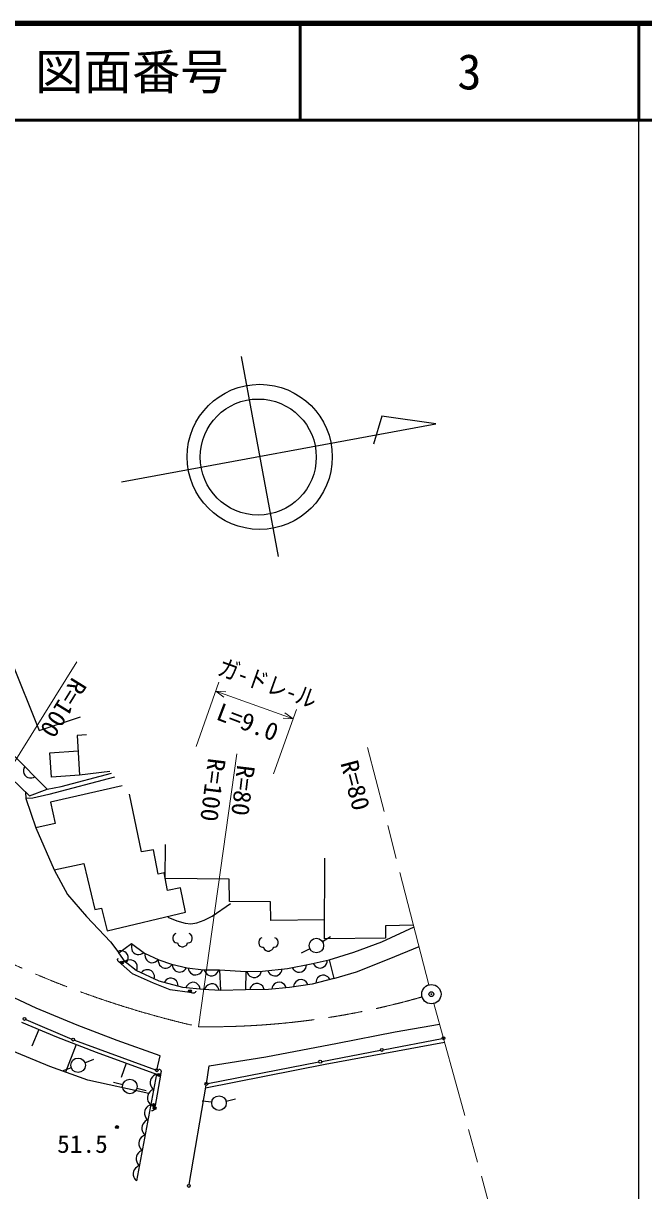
# Model space of a CAD drawing. Units: millimetres, scale not verified. Extents: x 40000 to 680000, y 20000 to 380000.
# Drawn here: x 515399 to 579500, y 259362 to 380000 of the extents above; entities that cross this region are included whole.
import ezdxf
from ezdxf.enums import TextEntityAlignment as Align

# ---------------------------------------------------------------- set-up
doc = ezdxf.new("R2010")
doc.units = ezdxf.units.MM
doc.header["$LTSCALE"] = 1000
doc.header["$PDMODE"] = 32
doc.header["$PDSIZE"] = 500
doc.linetypes.add('CHAIN', pattern=[18.5, 12, -1.5, 3.5, -1.5])
for name, color, linetype, lineweight in [('M-BGD', 7, 'Continuous', 25), ('M-BMK', 2, 'CHAIN', 13), ('M-BMK-SRVR', 3, 'Continuous', 25), ('M-STR-HTXT', 7, 'Continuous', 13), ('M-TTL', 2, 'Continuous', 140), ('M-TTL-BAND', 7, 'Continuous', 25), ('M-TTL-LINE', 7, 'Continuous', 50)]:
    doc.layers.add(name, color=color, linetype=linetype, lineweight=lineweight)
doc.layers.add('M-OTRS', color=6, linetype='Continuous')
doc.layers.add('M-TTL-TXT', color=7, linetype='Continuous')
doc.styles.add('ＭＳ ゴシック', font='')
doc.styles.get('ＭＳ ゴシック').set_extended_font_data('MS Gothic')

msp = doc.modelspace()

# ---------------------------------------------------------------- linework, layer by layer
at = {"layer": 'M-BGD'}
for p, q in [((514111, 314234), (517045, 306916)), ((517045, 306916), (521288, 308330)), ((521924, 306471), (520952, 306396)), ((520952, 306396), (521212, 302316)), ((514288, 304477), (517858, 300871)), ((518137, 304610), (521053, 304818)), ((518293, 302095), (518137, 304610)), ((516020, 300164), (513227, 302886)), ((515417, 302868), (515415, 302656)), ((515460, 303038), (515417, 302868)), ((515545, 303207), (515460, 303038)), ((515415, 302656), (515457, 302486)), ((515457, 302486), (515541, 302316)), ((515541, 302316), (515710, 302145)), ((515710, 302145), (515879, 302060)), ((515879, 302060), (516049, 302016)), ((516049, 302016), (516261, 302015)), ((516261, 302015), (516431, 302057)), ((516431, 302057), (516601, 302141)), ((524823, 302082), (518019, 300296)), ((521212, 302316), (518293, 302095)), ((519323, 301117), (524510, 302499)), ((524353, 302681), (521212, 302316)), ((515625, 300549), (515647, 299879)), ((516020, 300164), (517858, 300871)), ((517858, 300871), (519323, 301117)), ((525620, 301207), (518222, 299510)), ((516364, 299931), (515647, 299879)), ((515647, 299879), (516702, 296849)), ((518019, 300296), (516364, 299931)), ((518222, 299510), (518678, 297305)), ((527622, 294392), (526355, 300346)), ((518678, 297305), (516702, 296849)), ((516702, 296849), (518577, 292517)), ((528838, 294595), (527622, 294392)), ((529344, 292061), (528838, 294595)), ((530052, 291621), (530073, 295127)), ((518577, 292517), (521642, 293176)), ((521642, 293176), (522783, 288413)), ((546516, 285398), (546537, 293737)), ((518577, 292517), (519951, 289983)), ((529952, 292213), (529344, 292061)), ((530307, 290389), (529952, 292213)), ((536680, 291556), (530052, 291621)), ((536701, 289247), (536680, 291556)), ((519951, 289983), (521935, 287686)), ((531625, 290642), (530307, 290389)), ((532157, 288134), (531625, 290642)), ((522783, 288413), (523492, 288565)), ((523492, 288565), (524049, 286209)), ((540935, 289204), (536701, 289247)), ((540957, 287280), (540935, 289204)), ((521935, 287686), (524388, 285076)), ((524049, 286209), (532157, 288134)), ((546521, 287344), (540957, 287280)), ((531168, 285934), (531008, 285854)), ((532688, 285854), (532528, 285934)), ((552451, 285090), (555770, 286613)), ((555720, 286805), (552824, 286745)), ((552824, 286745), (552824, 285462)), ((524388, 285076), (525256, 283941)), ((525256, 283941), (526571, 284902)), ((526571, 284902), (527908, 283921)), ((526635, 284855), (526577, 284675)), ((530888, 285694), (530848, 285534)), ((530848, 285534), (530848, 285374)), ((530848, 285374), (530888, 285214)), ((531008, 285854), (530888, 285694)), ((530888, 285214), (530968, 285094)), ((530968, 285094), (531088, 285014)), ((531088, 285014), (531248, 284974)), ((531248, 284974), (531328, 284974)), ((531328, 284974), (531368, 284854)), ((531368, 284854), (531448, 284734)), ((531448, 284734), (531608, 284614)), ((532208, 284694), (532288, 284774)), ((532288, 284774), (532328, 284854)), ((532328, 284854), (532368, 284974)), ((532368, 284974), (532448, 284974)), ((532448, 284974), (532608, 285014)), ((532608, 285014), (532728, 285094)), ((532808, 285694), (532688, 285854)), ((532728, 285094), (532808, 285214)), ((532848, 285534), (532808, 285694)), ((532808, 285214), (532848, 285374)), ((532848, 285374), (532848, 285534)), ((539761, 285245), (539721, 285085)), ((539721, 285085), (539721, 284925)), ((539721, 284925), (539761, 284765)), ((539881, 285405), (539761, 285245)), ((539761, 284765), (539841, 284645)), ((540041, 285485), (539881, 285405)), ((541561, 285405), (541401, 285485)), ((541681, 285245), (541561, 285405)), ((541601, 284645), (541681, 284765)), ((541721, 285085), (541681, 285245)), ((541681, 284765), (541721, 284925)), ((541721, 284925), (541721, 285085)), ((546314, 285097), (547156, 285637)), ((552824, 285462), (546516, 285398)), ((549548, 284025), (552451, 285090)), ((525330, 284146), (525149, 284089)), ((525924, 283023), (525256, 283941)), ((525504, 284161), (525330, 284146)), ((525713, 284128), (525504, 284161)), ((525874, 284060), (525713, 284128)), ((526029, 283950), (525874, 284060)), ((526170, 283756), (526029, 283950)), ((526227, 283575), (526170, 283756)), ((526243, 283400), (526227, 283575)), ((526577, 284675), (526561, 284500)), ((526561, 284500), (526593, 284291)), ((526593, 284291), (526660, 284129)), ((526660, 284129), (526770, 283975)), ((526770, 283975), (526963, 283833)), ((526963, 283833), (527144, 283774)), ((527144, 283774), (527318, 283758)), ((527318, 283758), (527528, 283790)), ((527528, 283790), (527689, 283858)), ((527689, 283858), (527844, 283967)), ((527908, 283921), (529411, 283211)), ((527981, 283886), (527959, 283697)), ((527959, 283697), (527976, 283523)), ((527976, 283523), (528048, 283324)), ((531608, 284614), (531768, 284574)), ((531768, 284574), (531928, 284574)), ((531928, 284574), (532048, 284614)), ((532048, 284614), (532208, 284694)), ((539841, 284645), (539961, 284565)), ((539961, 284565), (540121, 284525)), ((540121, 284525), (540201, 284525)), ((540201, 284525), (540241, 284405)), ((540241, 284405), (540321, 284285)), ((540321, 284285), (540481, 284165)), ((540481, 284165), (540641, 284125)), ((540641, 284125), (540801, 284125)), ((540801, 284125), (540921, 284165)), ((540921, 284165), (541081, 284245)), ((541081, 284245), (541161, 284325)), ((541161, 284325), (541201, 284405)), ((541201, 284405), (541241, 284525)), ((541241, 284525), (541321, 284525)), ((541321, 284525), (541481, 284565)), ((541481, 284565), (541601, 284645)), ((545011, 284357), (544117, 283910)), ((546995, 283211), (549548, 284025)), ((553202, 283336), (556295, 284579)), ((525139, 283220), (525143, 283270)), ((525149, 283171), (525139, 283220)), ((525143, 283270), (525160, 283335)), ((525175, 283109), (525149, 283171)), ((525160, 283335), (525185, 283379)), ((525206, 283069), (525175, 283109)), ((525185, 283379), (525205, 283402)), ((525266, 283016), (525206, 283069)), ((525492, 282819), (525266, 283016)), ((526687, 281773), (525492, 282819)), ((526072, 283135), (525913, 283032)), ((527072, 282104), (525924, 283023)), ((526031, 282875), (526141, 283030)), ((526236, 283196), (526072, 283135)), ((526141, 283030), (526210, 283191)), ((526210, 283191), (526243, 283400)), ((526447, 283219), (526236, 283196)), ((526620, 283196), (526447, 283219)), ((526798, 283130), (526620, 283196)), ((526985, 282980), (526798, 283130)), ((527089, 282821), (526985, 282980)), ((527149, 282657), (527089, 282821)), ((527173, 282446), (527149, 282657)), ((527149, 282273), (527173, 282446)), ((528048, 283324), (528145, 283178)), ((528145, 283178), (528282, 283047)), ((528282, 283047), (528499, 282945)), ((528499, 282945), (528687, 282922)), ((528687, 282922), (528862, 282939)), ((528862, 282939), (529061, 283011)), ((529061, 283011), (529207, 283108)), ((529207, 283108), (529338, 283245)), ((529348, 283232), (529347, 283042)), ((529347, 283042), (529385, 282871)), ((529385, 282871), (529479, 282681)), ((529411, 283211), (530706, 282772)), ((529479, 282681), (529592, 282548)), ((529592, 282548), (529743, 282433)), ((529743, 282433), (529970, 282356)), ((529970, 282356), (530160, 282355)), ((530160, 282355), (530331, 282392)), ((530331, 282392), (530521, 282486)), ((530521, 282486), (530655, 282599)), ((530655, 282599), (530769, 282751)), ((530706, 282772), (532335, 282396)), ((530790, 282753), (530808, 282564)), ((530808, 282564), (530862, 282397)), ((530862, 282397), (530974, 282218)), ((532152, 282253), (532251, 282415)), ((532335, 282396), (534006, 282187)), ((532426, 282385), (532463, 282199)), ((540104, 282041), (542693, 282333)), ((542693, 282333), (545157, 282814)), ((543189, 282430), (543282, 282265)), ((544459, 282189), (544577, 282364)), ((544577, 282364), (544637, 282529)), ((544637, 282529), (544661, 282717)), ((545157, 282814), (546995, 283211)), ((545343, 282854), (545440, 282691)), ((545440, 282691), (545559, 282563)), ((545559, 282563), (545738, 282448)), ((545738, 282448), (545903, 282392)), ((545903, 282392), (546092, 282371)), ((546092, 282371), (546326, 282422)), ((546326, 282422), (546490, 282518)), ((546490, 282518), (546617, 282638)), ((546617, 282638), (546732, 282816)), ((546732, 282816), (546789, 282982)), ((546789, 282982), (546809, 283170)), ((546995, 283211), (547475, 281289)), ((549819, 281978), (553202, 283336)), ((528853, 280802), (526687, 281773)), ((529432, 280997), (527072, 282104)), ((527084, 282095), (527149, 282273)), ((527704, 282006), (527573, 281869)), ((527849, 282104), (527704, 282006)), ((528049, 282176), (527849, 282104)), ((528223, 282194), (528049, 282176)), ((528411, 282172), (528223, 282194)), ((528629, 282070), (528411, 282172)), ((528766, 281939), (528629, 282070)), ((528864, 281794), (528766, 281939)), ((528936, 281594), (528864, 281794)), ((528931, 281232), (528954, 281420)), ((528954, 281420), (528936, 281594)), ((530164, 281151), (530040, 281028)), ((530347, 281260), (530164, 281151)), ((530514, 281310), (530347, 281260)), ((530703, 281324), (530514, 281310)), ((530936, 281265), (530703, 281324)), ((531096, 281162), (530936, 281265)), ((530974, 282218), (531100, 282096)), ((531219, 281038), (531096, 281162)), ((531100, 282096), (531262, 281997)), ((531262, 281997), (531496, 281943)), ((531496, 281943), (531685, 281961)), ((531685, 281961), (531851, 282015)), ((531851, 282015), (532031, 282128)), ((532031, 282128), (532152, 282253)), ((532463, 282199), (532534, 282039)), ((532534, 282039), (532664, 281871)), ((532664, 281871), (532802, 281763)), ((532802, 281763), (532973, 281681)), ((532973, 281681), (533211, 281652)), ((533211, 281652), (533397, 281689)), ((533397, 281689), (533557, 281760)), ((533557, 281760), (533725, 281890)), ((533725, 281890), (533833, 282027)), ((533833, 282027), (533915, 282199)), ((534006, 282187), (535676, 282187)), ((534091, 282187), (534151, 282007)), ((534151, 282007), (534241, 281857)), ((534241, 281857), (534391, 281707)), ((534391, 281707), (534541, 281617)), ((534541, 281617), (534721, 281557)), ((534721, 281557), (534961, 281557)), ((534961, 281557), (535141, 281617)), ((535141, 281617), (535291, 281707)), ((535291, 281707), (535441, 281857)), ((535441, 281857), (535531, 282007)), ((535531, 282007), (535591, 282187)), ((535676, 282187), (535781, 280057)), ((535676, 282187), (538391, 281999)), ((538391, 281999), (538349, 280120)), ((538391, 281999), (540104, 282041)), ((538498, 282002), (538562, 281823)), ((538562, 281823), (538656, 281676)), ((538656, 281676), (538809, 281529)), ((538809, 281529), (538961, 281443)), ((538961, 281443), (539143, 281387)), ((539143, 281387), (539383, 281393)), ((539383, 281393), (539561, 281458)), ((539561, 281458), (539709, 281551)), ((539709, 281551), (539855, 281705)), ((539855, 281705), (539942, 281857)), ((539942, 281857), (539997, 282038)), ((540653, 282103), (540733, 281931)), ((540733, 281931), (540839, 281792)), ((540839, 281792), (541005, 281660)), ((541005, 281660), (541164, 281587)), ((541164, 281587), (541350, 281548)), ((541350, 281548), (541588, 281575)), ((541588, 281575), (541760, 281655)), ((541760, 281655), (541899, 281761)), ((541899, 281761), (542032, 281927)), ((542032, 281927), (542104, 282086)), ((542104, 282086), (542144, 282271)), ((543282, 282265), (543399, 282135)), ((543399, 282135), (543575, 282016)), ((543575, 282016), (543740, 281957)), ((543863, 281144), (543694, 281059)), ((543740, 281957), (543928, 281932)), ((544101, 281178), (543863, 281144)), ((543928, 281932), (544163, 281978)), ((544288, 281144), (544101, 281178)), ((544163, 281978), (544329, 282072)), ((544449, 281076), (544288, 281144)), ((544329, 282072), (544459, 282189)), ((547475, 281289), (545241, 280705)), ((545694, 281164), (545645, 280996)), ((545801, 281347), (545694, 281164)), ((545924, 281472), (545801, 281347)), ((546082, 281576), (545924, 281472)), ((546315, 281637), (546082, 281576)), ((546504, 281624), (546315, 281637)), ((546672, 281575), (546504, 281624)), ((546855, 281468), (546672, 281575)), ((546980, 281346), (546855, 281468)), ((547084, 281187), (546980, 281346)), ((547475, 281289), (549819, 281978)), ((516726, 278227), (512725, 280088)), ((530571, 280129), (528853, 280802)), ((531896, 280370), (529432, 280997)), ((530040, 281028), (529938, 280868)), ((532588, 279831), (530571, 280129)), ((531327, 280856), (531219, 281038)), ((531377, 280688), (531327, 280856)), ((531391, 280499), (531377, 280688)), ((533985, 280141), (531896, 280370)), ((532274, 280510), (532195, 280338)), ((532380, 280649), (532274, 280510)), ((532546, 280782), (532380, 280649)), ((532705, 280855), (532546, 280782)), ((532890, 280895), (532705, 280855)), ((533129, 280869), (532890, 280895)), ((533301, 280789), (533129, 280869)), ((533184, 279894), (533147, 279849)), ((533212, 279950), (533184, 279894)), ((533218, 279990), (533212, 279950)), ((533440, 280683), (533301, 280789)), ((533573, 280518), (533440, 280683)), ((533646, 280359), (533573, 280518)), ((533686, 280174), (533646, 280359)), ((535781, 280057), (533985, 280141)), ((534202, 280311), (534134, 280134)), ((534299, 280456), (534202, 280311)), ((534456, 280599), (534299, 280456)), ((534610, 280682), (534456, 280599)), ((534792, 280734), (534610, 280682)), ((535032, 280723), (534792, 280734)), ((535209, 280654), (535032, 280723)), ((535355, 280558), (535209, 280654)), ((535497, 280401), (535355, 280558)), ((535580, 280247), (535497, 280401)), ((535632, 280064), (535580, 280247)), ((538349, 280120), (535781, 280057)), ((540730, 280162), (538349, 280120)), ((538847, 280309), (538790, 280128)), ((538934, 280460), (538847, 280309)), ((539081, 280613), (538934, 280460)), ((539230, 280705), (539081, 280613)), ((539409, 280769), (539230, 280705)), ((539649, 280773), (539409, 280769)), ((539830, 280716), (539649, 280773)), ((539981, 280629), (539830, 280716)), ((540134, 280481), (539981, 280629)), ((540226, 280333), (540134, 280481)), ((540290, 280154), (540226, 280333)), ((542902, 280370), (540730, 280162)), ((541112, 280379), (541069, 280194)), ((541187, 280537), (541112, 280379)), ((541322, 280701), (541187, 280537)), ((541463, 280805), (541322, 280701)), ((541636, 280882), (541463, 280805)), ((541875, 280905), (541636, 280882)), ((542060, 280862), (541875, 280905)), ((542218, 280787), (542060, 280862)), ((542382, 280652), (542218, 280787)), ((542486, 280511), (542382, 280652)), ((542563, 280338), (542486, 280511)), ((545241, 280705), (542902, 280370)), ((543363, 280618), (543329, 280431)), ((543431, 280779), (543363, 280618)), ((543558, 280949), (543431, 280779)), ((543694, 281059), (543558, 280949)), ((544619, 280949), (544449, 281076)), ((544729, 280813), (544619, 280949)), ((544814, 280644), (544729, 280813)), ((545645, 280996), (545633, 280807)), ((532885, 279787), (532588, 279831)), ((532964, 279775), (532885, 279787)), ((533036, 279785), (532964, 279775)), ((533090, 279807), (533036, 279785)), ((533147, 279849), (533090, 279807)), ((520960, 276459), (516726, 278227)), ((515193, 276785), (518822, 275250)), ((515657, 277052), (520406, 275029)), ((525101, 274877), (520960, 276459)), ((553807, 275761), (558411, 276585)), ((517008, 276017), (516280, 274297)), ((518822, 275250), (522916, 273668)), ((547852, 274598), (553807, 275761)), ((552596, 273932), (558666, 275090)), ((518124, 272179), (512541, 274505)), ((520869, 274459), (519765, 271600)), ((520685, 274919), (529057, 271858)), ((529521, 273295), (525101, 274877)), ((540454, 273202), (547852, 274598)), ((546231, 272719), (552301, 273876)), ((558932, 274685), (546596, 272411)), ((521755, 272588), (522689, 272947)), ((522916, 273668), (529151, 271388)), ((529197, 271807), (529521, 273295)), ((534460, 270439), (545937, 272662)), ((534592, 272272), (540454, 273202)), ((522079, 270783), (518124, 272179)), ((520355, 272051), (519420, 271695)), ((526034, 272528), (525501, 271072)), ((529429, 271930), (529469, 271922)), ((529469, 271922), (529524, 271892)), ((529524, 271892), (529568, 271854)), ((529568, 271854), (529609, 271796)), ((529623, 271590), (529570, 271295)), ((529609, 271796), (529629, 271741)), ((529637, 271669), (529623, 271590)), ((529629, 271741), (529637, 271669)), ((546596, 272411), (534233, 269943)), ((534313, 270411), (534592, 272272)), ((528360, 269387), (522079, 270783)), ((525675, 270302), (524701, 270528)), ((529151, 271388), (527104, 260361)), ((528515, 270595), (528512, 270400)), ((528512, 270400), (528571, 270194)), ((528550, 270783), (528515, 270595)), ((528617, 270966), (528550, 270783)), ((528746, 271138), (528617, 270966)), ((528864, 271246), (528746, 271138)), ((528976, 271323), (528864, 271246)), ((529151, 271388), (528976, 271323)), ((529570, 271295), (529011, 268178)), ((532524, 259997), (534287, 270263)), ((527134, 269950), (528104, 269707)), ((528258, 269210), (528223, 269021)), ((528325, 269393), (528258, 269210)), ((528454, 269564), (528325, 269393)), ((528572, 269673), (528454, 269564)), ((528571, 270194), (528642, 270050)), ((528684, 269750), (528572, 269673)), ((528642, 270050), (528719, 269938)), ((528859, 269815), (528684, 269750)), ((528719, 269938), (528859, 269815)), ((528033, 267820), (527966, 267637)), ((528162, 267991), (528033, 267820)), ((528280, 268100), (528162, 267991)), ((528223, 269021), (528220, 268827)), ((528220, 268827), (528279, 268621)), ((528279, 268621), (528350, 268477)), ((528392, 268177), (528280, 268100)), ((528350, 268477), (528427, 268365)), ((528567, 268242), (528392, 268177)), ((528427, 268365), (528567, 268242)), ((528958, 267882), (528944, 267804)), ((529011, 268178), (528958, 267882)), ((534873, 268495), (533879, 268609)), ((536344, 268598), (537312, 268849)), ((527931, 267448), (527928, 267254)), ((527928, 267254), (527987, 267047)), ((527966, 267637), (527931, 267448)), ((527987, 267047), (528058, 266904)), ((528058, 266904), (528135, 266792)), ((528275, 266669), (528100, 266603)), ((528135, 266792), (528275, 266669)), ((528689, 267626), (528659, 267631)), ((528740, 267627), (528689, 267626)), ((528804, 267646), (528740, 267627)), ((528849, 267668), (528804, 267646)), ((528886, 267702), (528849, 267668)), ((528926, 267756), (528886, 267702)), ((528944, 267804), (528926, 267756)), ((527639, 265875), (527636, 265681)), ((527636, 265681), (527695, 265474)), ((527674, 266064), (527639, 265875)), ((527741, 266247), (527674, 266064)), ((527695, 265474), (527766, 265331)), ((527870, 266418), (527741, 266247)), ((527988, 266527), (527870, 266418)), ((528100, 266603), (527988, 266527)), ((527347, 264302), (527344, 264107)), ((527382, 264491), (527347, 264302)), ((527449, 264674), (527382, 264491)), ((527578, 264845), (527449, 264674)), ((527696, 264953), (527578, 264845)), ((527808, 265030), (527696, 264953)), ((527766, 265331), (527843, 265219)), ((527983, 265095), (527808, 265030)), ((527843, 265219), (527983, 265095)), ((527157, 263101), (527090, 262918)), ((527286, 263272), (527157, 263101)), ((527404, 263380), (527286, 263272)), ((527344, 264107), (527403, 263901)), ((527403, 263901), (527474, 263758)), ((527516, 263457), (527404, 263380)), ((527474, 263758), (527551, 263646)), ((527691, 263522), (527516, 263457)), ((527551, 263646), (527691, 263522)), ((527112, 261807), (526994, 261699)), ((527055, 262729), (527052, 262534)), ((527052, 262534), (527111, 262328)), ((527090, 262918), (527055, 262729)), ((527111, 262328), (527182, 262185)), ((527224, 261884), (527112, 261807)), ((527182, 262185), (527259, 262073)), ((527399, 261949), (527224, 261884)), ((527259, 262073), (527399, 261949)), ((526763, 261156), (526760, 260961)), ((526760, 260961), (526819, 260755)), ((526798, 261345), (526763, 261156)), ((526865, 261528), (526798, 261345)), ((526819, 260755), (526890, 260612)), ((526994, 261699), (526865, 261528)), ((526890, 260612), (526967, 260500)), ((526967, 260500), (527107, 260376))]:
    msp.add_line(p, q, dxfattribs=at)
msp.add_lwpolyline([(530340, 287634), (531259, 287243), (532115, 287000), (532713, 286944), (533339, 287024), (534092, 287302), (534901, 287734), (536813, 289044)], dxfattribs=at)
for centre, radius in [((545682, 284693), 750), ((525590, 282931), 150), ((525590, 282931), 90), ((525590, 282931), 30), ((532610, 279979), 150), ((532610, 279979), 90), ((532610, 279979), 30), ((515519, 277111), 150), ((520544, 274970), 150), ((558813, 275118), 150), ((552449, 273904), 150), ((521055, 272318), 750), ((546084, 272691), 150), ((529197, 271807), 150), ((529422, 271321), 150), ((526406, 270132), 750), ((529422, 271321), 90), ((529422, 271321), 30), ((534313, 270411), 150), ((535618, 268410), 750), ((528864, 268204), 150), ((528864, 268204), 90), ((528958, 267882), 150), ((528864, 268204), 30), ((528958, 267882), 90), ((528958, 267882), 30), ((525073, 265933), 150), ((525073, 265933), 90), ((525073, 265933), 30), ((532498, 259850), 150)]:
    msp.add_circle(centre, radius, dxfattribs=at)
at = {"layer": 'M-BMK'}
for p, q in [((557314, 280635), (550980, 305153)), ((557829, 278702), (569028, 237914))]:
    msp.add_line(p, q, dxfattribs=at)
for centre, radius, start, end in [((555723, 373803), 100000, 239.26709, 257.15974), ((534587, 356296), 80000, 269.22128, 285.97519)]:
    msp.add_arc(centre, radius, start, end, dxfattribs=at)
at = {"layer": 'M-BMK-SRVR'}
for p, q in [((537915, 345564), (541723, 324913)), ((552431, 339401), (551593, 336519)), ((558041, 338599), (552431, 339401)), ((525559, 332609), (558041, 338599))]:
    msp.add_line(p, q, dxfattribs=at)
for centre, radius in [((539827, 335197), 7500), ((539670, 335177), 6000), ((557564, 279667), 1000), ((557564, 279667), 40)]:
    msp.add_circle(centre, radius, dxfattribs=at)
at = {"layer": 'M-OTRS'}
msp.add_point((557564, 279667), dxfattribs=at)
at = {"layer": 'M-STR-HTXT'}
for p, q in [((520917, 314005), (504620, 287847)), ((533256, 305266), (535616, 311911)), ((536130, 310370), (535281, 310968)), ((535281, 310968), (536317, 310897)), ((535281, 310968), (543274, 308130)), ((543609, 309072), (541249, 302427)), ((543274, 308130), (542238, 308200)), ((542425, 308728), (543274, 308130)), ((537464, 304501), (533500, 276303))]:
    msp.add_line(p, q, dxfattribs=at)
at = {"layer": 'M-TTL'}
msp.add_line((680000, 380000), (40000, 380000), dxfattribs=at)
at = {"layer": 'M-TTL-BAND'}
msp.add_line((579000, 20000), (579000, 370000), dxfattribs=at)
at = {"layer": 'M-TTL-LINE'}
for p, q in [((543997, 380000), (543997, 370000)), ((579000, 380000), (579000, 370000)), ((40000, 370000), (680000, 370000))]:
    msp.add_line(p, q, dxfattribs=at)

# ---------------------------------------------------------------- texts
at = {"layer": 'M-BGD', "style": 'ＭＳ ゴシック', "width": 1.05}
msp.add_text('51.5', height=1833, dxfattribs=at).set_placement((518887, 262720), align=Align.BOTTOM_LEFT)
at = {"layer": 'M-STR-HTXT', "style": 'ＭＳ ゴシック'}
for s, rotation, width, p in [('ガ-ドレ-ル', 340.3, 0.85, (535159, 312217)), ('R=100', 238.3, 1.05, (520017, 312808)), ('L=9.0', 339.1, 1.05, (535002, 307589)), ('R=100', 262.8, 1.05, (533953, 304207)), ('R=80', 263, 1.05, (536970, 303492)), ('R=80', 284.7, 1.05, (547624, 303415))]:
    msp.add_text(s, height=1833, rotation=rotation, dxfattribs=dict(at, width=width)).set_placement(p, align=Align.BOTTOM_LEFT)
at = {"layer": 'M-TTL-TXT', "style": 'ＭＳ ゴシック'}
for s, p in [('図面番号', (526622, 375000)), ('3', (561497, 375000))]:
    msp.add_text(s, height=3666, dxfattribs=at).set_placement(p, align=Align.MIDDLE_CENTER)

doc.saveas('drawing.dxf')
